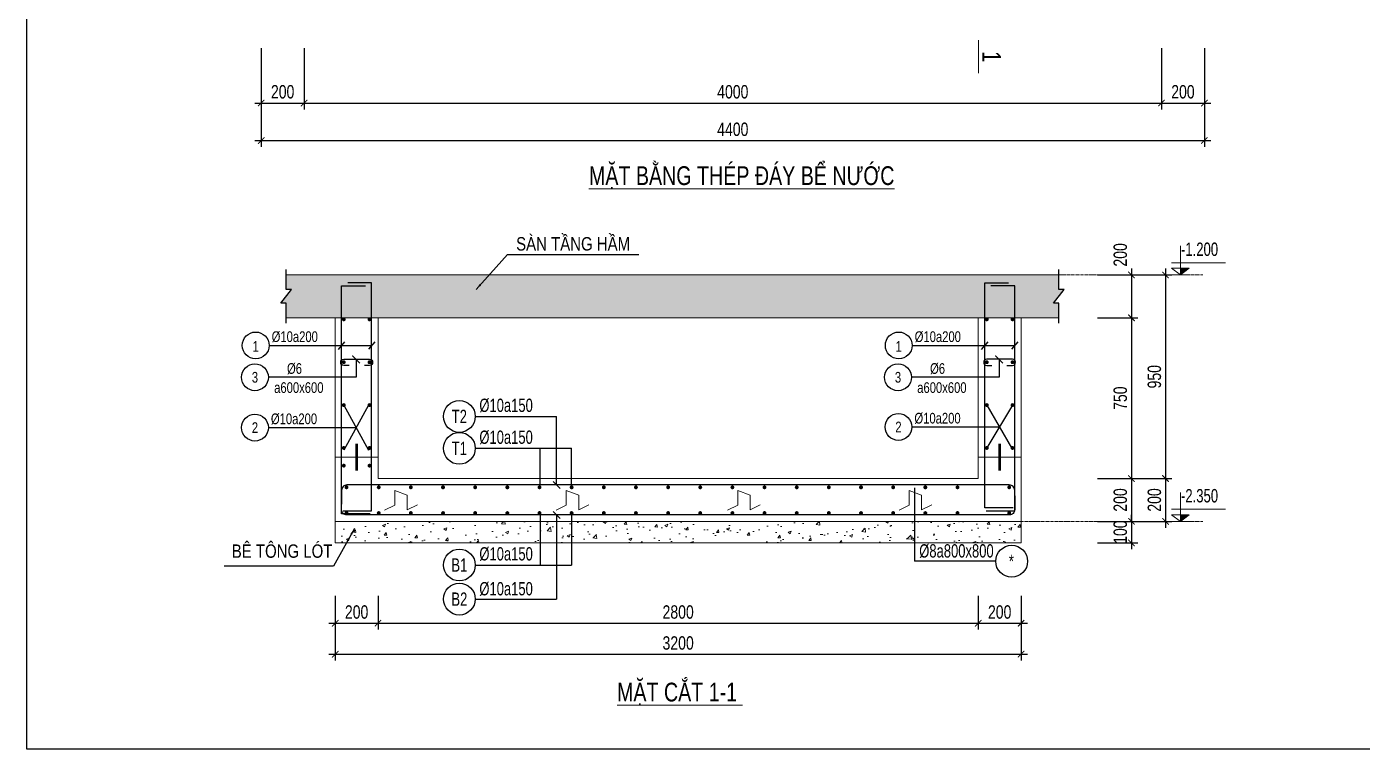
# Model space of a CAD drawing. Extents: x -165145 to 691808, y -202842 to 311040.
# Drawn here: x 216190 to 222421, y -181747 to -178375 of the extents above; entities that cross this region are included whole.
import ezdxf
from ezdxf.enums import TextEntityAlignment as Align

# ---------------------------------------------------------------- set-up
doc = ezdxf.new("R2010")
doc.units = 0
doc.header["$LTSCALE"] = 10
doc.header["$MEASUREMENT"] = 0
doc.linetypes.add('CENTER', pattern=[2, 1.25, -0.25, 0.25, -0.25])
doc.layers.get('0').update_dxf_attribs({"linetype": 'CONTINUOUS'})
doc.layers.get('Defpoints').update_dxf_attribs({"color": 5, "linetype": 'CONTINUOUS'})
for name, color, linetype in [('6', 6, 'CONTINUOUS'), ('GE_KC_CHI', 1, 'CONTINUOUS'), ('GE_KC_STEEL', 6, 'CONTINUOUS'), ('GE_KC_TEXT_TK', 4, 'CONTINUOUS'), ('KCS_CHI', 1, 'CONTINUOUS')]:
    doc.layers.add(name, color=color, linetype=linetype)
for name, color, linetype, lineweight in [('9', 9, 'CONTINUOUS', 9), ('GE_KC_DIM', 1, 'CONTINUOUS', 20), ('GE_KC_HATCH', 250, 'CONTINUOUS', 20), ('GE_KC_NETMANH', 8, 'CONTINUOUS', 20), ('GE_KC_NETTHAY', 2, 'CONTINUOUS', 20), ('GE_KC_TEXT', 4, 'CONTINUOUS', 20), ('GE_KC_THEP', 6, 'CONTINUOUS', 20), ('GE_KC_TRUC', 5, 'CENTER', 20), ('KC-HATCH', 8, 'CONTINUOUS', 20)]:
    doc.layers.add(name, color=color, linetype=linetype, lineweight=lineweight)
doc.styles.add('GE_KC-Arial', font='arial.ttf', dxfattribs={"width": 0.75})
doc.styles.add('GE_KC_BIGTEXT', font='arial.ttf', dxfattribs={"width": 0.75})
doc.styles.add('GE_KC_SMTEXT', font='arial.ttf', dxfattribs={"width": 0.7})
doc.styles.add('GE_KC_TEXT', font='arial.ttf', dxfattribs={"width": 0.8})
doc.dimstyles.new('GE_KC_DIM25', dxfattribs={"dimscale": 25, "dimtxt": 2.5, "dimasz": 1.2, "dimexe": 1.2, "dimexo": 0, "dimgap": 0.8, "dimtad": 1, "dimdec": 0, "dimzin": 1, "dimdsep": 46, "dimtxsty": 'GE_KC-Arial', "dimblk": 'ARCHTICK', "dimcen": 1.2, "dimdle": 1.2, "dimclrd": 1, "dimclre": 1, "dimclrt": 4, "dimadec": 0, "dimazin": 0, "dimtfac": 1, "dimtdec": 0, "dimtix": 1, "dimtmove": 2, "dimatfit": 3, "dimfxl": 0.15, "dimtvp": 0.833333, "dimtolj": 1, "dimtzin": 0, "dimarcsym": 0})
doc.dimstyles.new('GE_KC_DIM30', dxfattribs={"dimscale": 30, "dimtxt": 2, "dimasz": 1.2, "dimexe": 1.2, "dimexo": 0, "dimgap": 0.8, "dimtad": 1, "dimdec": 0, "dimzin": 1, "dimdsep": 46, "dimtxsty": 'GE_KC-Arial', "dimblk": 'ARCHTICK', "dimcen": 1.2, "dimdle": 1.2, "dimclrd": 1, "dimclre": 1, "dimclrt": 4, "dimadec": 0, "dimazin": 0, "dimtfac": 1, "dimtdec": 0, "dimtix": 1, "dimtmove": 2, "dimatfit": 3, "dimfxl": 0.15, "dimtvp": 0.833333, "dimtolj": 1, "dimtzin": 0, "dimarcsym": 0})

# ---------------------------------------------------------------- blocks, each defined once
blk = doc.blocks.new('*U2988')
at = {"layer": 'GE_KC_STEEL', "linetype": 'Continuous', "const_width": 9}
blk.add_lwpolyline([(-4.5, 0, 1), (4.5, 0, 1)], format="xyb", close=True, dxfattribs=at)
blk = doc.blocks.new('*U2989')
at = {"layer": 'GE_KC_DIM', "color": 0, "linetype": 'ByBlock', "lineweight": -2, "transparency": 16777216}
for p in [(0, 0), (120, 0)]:
    blk.add_blockref('*U2988', p, dxfattribs=at)
blk = doc.blocks.new('*U2986')
at = {"layer": 'GE_KC_STEEL', "linetype": 'Continuous', "const_width": 9}
blk.add_lwpolyline([(-4.5, 0, 1), (4.5, 0, 1)], format="xyb", close=True, dxfattribs=at)
blk = doc.blocks.new('*U2987')
at = {"layer": 'GE_KC_DIM', "color": 0, "linetype": 'ByBlock', "lineweight": -2, "transparency": 16777216}
for p in [(0, 120), (150, 120), (300, 120), (450, 120), (600, 120), (750, 120), (900, 120), (1050, 120), (1200, 120), (1350, 120), (1500, 120), (1650, 120), (1800, 120), (1950, 120), (2100, 120), (2250, 120), (2400, 120), (2550, 120), (2700, 120), (2850, 120), (0, 0), (150, 0), (300, 0), (450, 0), (600, 0), (750, 0), (900, 0), (1050, 0), (1200, 0), (1350, 0), (1500, 0), (1650, 0), (1800, 0), (1950, 0), (2100, 0), (2250, 0), (2400, 0), (2550, 0), (2700, 0), (2850, 0)]:
    blk.add_blockref('*U2986', p, dxfattribs=at)
blk = doc.blocks.new('_ArchTick')
at = {"color": 0, "linetype": 'ByBlock', "const_width": 0.15}
blk.add_lwpolyline([(-0.5, -0.5), (0.5, 0.5)], dxfattribs=at)
blk = doc.blocks.new('*D2991')
at = {"layer": 'Defpoints', "color": 0, "transparency": 16777216}
for p in [(221184.7, -179733.5), (221184.7, -180483.5), (221343.7, -180483.5)]:
    blk.add_point(p, dxfattribs=at)
at = {"layer": 'GE_KC_DIM', "color": 1, "lineweight": -2, "transparency": 16777216}
for p, q in [((221184.7, -179733.5), (221373.7, -179733.5)), ((221343.7, -179703.5), (221343.7, -180513.5)), ((221184.7, -180483.5), (221373.7, -180483.5))]:
    blk.add_line(p, q, dxfattribs=at)
at = {"layer": 'GE_KC_DIM', "color": 1, "lineweight": -2, "transparency": 16777216, "xscale": 30, "yscale": 30, "zscale": 30}
for p, rotation in [((221343.7, -179733.5), 90), ((221343.7, -180483.5), 270)]:
    blk.add_blockref('_ArchTick', p, dxfattribs=dict(at, rotation=rotation))
at = {"layer": 'GE_KC_DIM', "color": 4, "transparency": 16777216, "insert": (221291.8, -180108.5), "char_height": 62.5, "attachment_point": 5, "rotation": 90, "style": 'GE_KC-Arial'}
blk.add_mtext('\\A1;750', dxfattribs=at)
blk = doc.blocks.new('*D2992')
at = {"layer": 'Defpoints', "color": 0, "transparency": 16777216}
for p in [(221184.7, -180483.5), (221184.7, -180683.5), (221343.7, -180683.5)]:
    blk.add_point(p, dxfattribs=at)
at = {"layer": 'GE_KC_DIM', "color": 1, "lineweight": -2, "transparency": 16777216}
for p, q in [((221184.7, -180483.5), (221373.7, -180483.5)), ((221343.7, -180453.5), (221343.7, -180713.5)), ((221184.7, -180683.5), (221373.7, -180683.5))]:
    blk.add_line(p, q, dxfattribs=at)
at = {"layer": 'GE_KC_DIM', "color": 1, "lineweight": -2, "transparency": 16777216, "xscale": 30, "yscale": 30, "zscale": 30}
for p, rotation in [((221343.7, -180483.5), 90), ((221343.7, -180683.5), 270)]:
    blk.add_blockref('_ArchTick', p, dxfattribs=dict(at, rotation=rotation))
at = {"layer": 'GE_KC_DIM', "color": 4, "transparency": 16777216, "insert": (221291.8, -180583.5), "char_height": 62.5, "attachment_point": 5, "rotation": 90, "style": 'GE_KC-Arial'}
blk.add_mtext('\\A1;200', dxfattribs=at)
blk = doc.blocks.new('*D2993')
at = {"layer": 'Defpoints', "color": 0, "transparency": 16777216}
for p in [(221184.7, -180683.5), (221184.7, -180783.5), (221343.7, -180783.5)]:
    blk.add_point(p, dxfattribs=at)
at = {"layer": 'GE_KC_DIM', "color": 1, "lineweight": -2, "transparency": 16777216}
for p, q in [((221184.7, -180683.5), (221373.7, -180683.5)), ((221343.7, -180683.5), (221343.7, -180653.5)), ((221343.7, -180683.5), (221343.7, -180783.5)), ((221184.7, -180783.5), (221373.7, -180783.5)), ((221343.7, -180783.5), (221343.7, -180813.5))]:
    blk.add_line(p, q, dxfattribs=at)
at = {"layer": 'GE_KC_DIM', "color": 1, "lineweight": -2, "transparency": 16777216, "xscale": 30, "yscale": 30, "zscale": 30}
for p, rotation in [((221343.7, -180683.5), 270), ((221343.7, -180783.5), 90)]:
    blk.add_blockref('_ArchTick', p, dxfattribs=dict(at, rotation=rotation))
at = {"layer": 'GE_KC_DIM', "color": 4, "transparency": 16777216, "insert": (221291.8, -180733.5), "char_height": 62.5, "attachment_point": 5, "rotation": 90, "style": 'GE_KC-Arial'}
blk.add_mtext('\\A1;100', dxfattribs=at)
blk = doc.blocks.new('caodo')
at = {"layer": 'GE_KC_NETMANH', "linetype": 'Continuous'}
blk.add_hatch(color=256, dxfattribs=at).paths.add_polyline_path([(2.64, 2.01), (0, 2.01), (0, 0)])
for p, q in [((2.78, 0), (-2.78, 0)), ((0, 0), (2.64, 2.01)), ((2.64, 2.01), (0, 2.01))]:
    blk.add_line(p, q, dxfattribs=at)
for points in [[(0, 8.66), (0, 0), (-2.64, 2.01), (0, 2.01)], [(0, 8.66), (0, 0), (-2.64, 2.01), (0, 2.01)], [(0, 8.66), (0, 0), (2.64, 2.01), (0, 2.01)], [(-2.64, 3.66), (13.44, 3.66)]]:
    blk.add_lwpolyline(points, dxfattribs=at)
blk = doc.blocks.new('*D2994')
at = {"layer": 'Defpoints', "color": 0, "transparency": 16777216}
for p in [(217628.9, -181030), (217828.9, -181030), (217828.9, -181158.5)]:
    blk.add_point(p, dxfattribs=at)
at = {"layer": 'GE_KC_DIM', "color": 1, "lineweight": -2, "transparency": 16777216}
for p, q in [((217628.9, -181030), (217628.9, -181188.5)), ((217828.9, -181030), (217828.9, -181188.5)), ((217598.9, -181158.5), (217858.9, -181158.5))]:
    blk.add_line(p, q, dxfattribs=at)
at = {"layer": 'GE_KC_DIM', "color": 1, "lineweight": -2, "transparency": 16777216, "xscale": 30, "yscale": 30, "zscale": 30, "rotation": 180}
blk.add_blockref('_ArchTick', (217628.9, -181158.5), dxfattribs=at)
at = {"layer": 'GE_KC_DIM', "color": 1, "lineweight": -2, "transparency": 16777216, "xscale": 30, "yscale": 30, "zscale": 30}
blk.add_blockref('_ArchTick', (217828.9, -181158.5), dxfattribs=at)
at = {"layer": 'GE_KC_DIM', "color": 4, "transparency": 16777216, "insert": (217728.9, -181106.6), "char_height": 62.5, "attachment_point": 5, "style": 'GE_KC-Arial'}
blk.add_mtext('\\A1;200', dxfattribs=at)
blk = doc.blocks.new('*D2995')
at = {"layer": 'Defpoints', "color": 0, "transparency": 16777216}
for p in [(217828.9, -181030), (220628.9, -181030), (220628.9, -181158.5)]:
    blk.add_point(p, dxfattribs=at)
at = {"layer": 'GE_KC_DIM', "color": 1, "lineweight": -2, "transparency": 16777216}
for p, q in [((217828.9, -181030), (217828.9, -181188.5)), ((220628.9, -181030), (220628.9, -181188.5)), ((217798.9, -181158.5), (220658.9, -181158.5))]:
    blk.add_line(p, q, dxfattribs=at)
at = {"layer": 'GE_KC_DIM', "color": 1, "lineweight": -2, "transparency": 16777216, "xscale": 30, "yscale": 30, "zscale": 30, "rotation": 180}
blk.add_blockref('_ArchTick', (217828.9, -181158.5), dxfattribs=at)
at = {"layer": 'GE_KC_DIM', "color": 1, "lineweight": -2, "transparency": 16777216, "xscale": 30, "yscale": 30, "zscale": 30}
blk.add_blockref('_ArchTick', (220628.9, -181158.5), dxfattribs=at)
at = {"layer": 'GE_KC_DIM', "color": 4, "transparency": 16777216, "insert": (219228.9, -181106.6), "char_height": 62.5, "attachment_point": 5, "style": 'GE_KC-Arial'}
blk.add_mtext('\\A1;2800', dxfattribs=at)
blk = doc.blocks.new('*D2996')
at = {"layer": 'Defpoints', "color": 0, "transparency": 16777216}
for p in [(220628.9, -181030), (220828.9, -181030), (220828.9, -181158.5)]:
    blk.add_point(p, dxfattribs=at)
at = {"layer": 'GE_KC_DIM', "color": 1, "lineweight": -2, "transparency": 16777216}
for p, q in [((220628.9, -181030), (220628.9, -181188.5)), ((220828.9, -181030), (220828.9, -181188.5)), ((220598.9, -181158.5), (220858.9, -181158.5))]:
    blk.add_line(p, q, dxfattribs=at)
at = {"layer": 'GE_KC_DIM', "color": 1, "lineweight": -2, "transparency": 16777216, "xscale": 30, "yscale": 30, "zscale": 30, "rotation": 180}
blk.add_blockref('_ArchTick', (220628.9, -181158.5), dxfattribs=at)
at = {"layer": 'GE_KC_DIM', "color": 1, "lineweight": -2, "transparency": 16777216, "xscale": 30, "yscale": 30, "zscale": 30}
blk.add_blockref('_ArchTick', (220828.9, -181158.5), dxfattribs=at)
at = {"layer": 'GE_KC_DIM', "color": 4, "transparency": 16777216, "insert": (220728.9, -181106.6), "char_height": 62.5, "attachment_point": 5, "style": 'GE_KC-Arial'}
blk.add_mtext('\\A1;200', dxfattribs=at)
blk = doc.blocks.new('*D2997')
at = {"layer": 'Defpoints', "color": 0, "transparency": 16777216}
for p in [(217628.9, -181030), (220828.9, -181030), (220828.9, -181303)]:
    blk.add_point(p, dxfattribs=at)
at = {"layer": 'GE_KC_DIM', "color": 1, "lineweight": -2, "transparency": 16777216}
for p, q in [((217628.9, -181030), (217628.9, -181333)), ((220828.9, -181030), (220828.9, -181333)), ((217598.9, -181303), (220858.9, -181303))]:
    blk.add_line(p, q, dxfattribs=at)
at = {"layer": 'GE_KC_DIM', "color": 1, "lineweight": -2, "transparency": 16777216, "xscale": 30, "yscale": 30, "zscale": 30, "rotation": 180}
blk.add_blockref('_ArchTick', (217628.9, -181303), dxfattribs=at)
at = {"layer": 'GE_KC_DIM', "color": 1, "lineweight": -2, "transparency": 16777216, "xscale": 30, "yscale": 30, "zscale": 30}
blk.add_blockref('_ArchTick', (220828.9, -181303), dxfattribs=at)
at = {"layer": 'GE_KC_DIM', "color": 4, "transparency": 16777216, "insert": (219228.9, -181251.1), "char_height": 62.5, "attachment_point": 5, "style": 'GE_KC-Arial'}
blk.add_mtext('\\A1;3200', dxfattribs=at)
blk = doc.blocks.new('*D3002')
at = {"layer": 'Defpoints', "color": 0, "transparency": 16777216}
for p in [(221184.7, -179533.5), (221184.7, -179733.5), (221343.7, -179733.5)]:
    blk.add_point(p, dxfattribs=at)
at = {"layer": 'GE_KC_DIM', "color": 1, "lineweight": -2, "transparency": 16777216}
for p, q in [((221343.7, -179503.5), (221343.7, -179763.5)), ((221184.7, -179533.5), (221373.7, -179533.5)), ((221184.7, -179733.5), (221373.7, -179733.5))]:
    blk.add_line(p, q, dxfattribs=at)
at = {"layer": 'GE_KC_DIM', "color": 1, "lineweight": -2, "transparency": 16777216, "xscale": 30, "yscale": 30, "zscale": 30}
for p, rotation in [((221343.7, -179533.5), 90), ((221343.7, -179733.5), 270)]:
    blk.add_blockref('_ArchTick', p, dxfattribs=dict(at, rotation=rotation))
at = {"layer": 'GE_KC_DIM', "color": 4, "transparency": 16777216, "insert": (221291.8, -179440), "char_height": 62.5, "attachment_point": 5, "rotation": 90, "style": 'GE_KC-Arial'}
blk.add_mtext('\\A1;200', dxfattribs=at)
blk = doc.blocks.new('*D3023')
at = {"layer": 'Defpoints', "color": 0, "transparency": 16777216}
for p in [(221184.7, -179533.5), (221184.7, -180483.5), (221502.7, -180483.5)]:
    blk.add_point(p, dxfattribs=at)
at = {"layer": 'GE_KC_DIM', "color": 1, "lineweight": -2, "transparency": 16777216}
for p, q in [((221502.7, -179503.5), (221502.7, -180513.5)), ((221184.7, -179533.5), (221532.7, -179533.5)), ((221184.7, -180483.5), (221532.7, -180483.5))]:
    blk.add_line(p, q, dxfattribs=at)
at = {"layer": 'GE_KC_DIM', "color": 1, "lineweight": -2, "transparency": 16777216, "xscale": 30, "yscale": 30, "zscale": 30}
for p, rotation in [((221502.7, -179533.5), 90), ((221502.7, -180483.5), 270)]:
    blk.add_blockref('_ArchTick', p, dxfattribs=dict(at, rotation=rotation))
at = {"layer": 'GE_KC_DIM', "color": 4, "transparency": 16777216, "insert": (221450.8, -180008.5), "char_height": 62.5, "attachment_point": 5, "rotation": 90, "style": 'GE_KC-Arial'}
blk.add_mtext('\\A1;950', dxfattribs=at)
blk = doc.blocks.new('*D3024')
at = {"layer": 'Defpoints', "color": 0, "transparency": 16777216}
for p in [(221184.7, -180483.5), (221184.7, -180683.5), (221502.7, -180683.5)]:
    blk.add_point(p, dxfattribs=at)
at = {"layer": 'GE_KC_DIM', "color": 1, "lineweight": -2, "transparency": 16777216}
for p, q in [((221184.7, -180483.5), (221532.7, -180483.5)), ((221502.7, -180453.5), (221502.7, -180713.5)), ((221184.7, -180683.5), (221532.7, -180683.5))]:
    blk.add_line(p, q, dxfattribs=at)
at = {"layer": 'GE_KC_DIM', "color": 1, "lineweight": -2, "transparency": 16777216, "xscale": 30, "yscale": 30, "zscale": 30}
for p, rotation in [((221502.7, -180483.5), 90), ((221502.7, -180683.5), 270)]:
    blk.add_blockref('_ArchTick', p, dxfattribs=dict(at, rotation=rotation))
at = {"layer": 'GE_KC_DIM', "color": 4, "transparency": 16777216, "insert": (221450.8, -180583.5), "char_height": 62.5, "attachment_point": 5, "rotation": 90, "style": 'GE_KC-Arial'}
blk.add_mtext('\\A1;200', dxfattribs=at)
blk = doc.blocks.new('*U3145')
at = {"layer": 'GE_KC_THEP', "ltscale": 700}
blk.add_lwpolyline([(76.3, -20.2), (28.9, -43.6), (28.9, 24.8), (-28.9, 45.9), (-28.9, -22.5), (-76.3, -45.9)], dxfattribs=at)
blk = doc.blocks.new('*U3146')
at = {"layer": 'GE_KC_NETMANH', "color": 0, "linetype": 'ByBlock', "lineweight": -2, "transparency": 16777216}
for p in [(0, 0), (800, 0), (1600, 0), (2400, 0)]:
    blk.add_blockref('*U3145', p, dxfattribs=at)
blk = doc.blocks.new('*U3147')
at = {"layer": 'GE_KC_STEEL', "linetype": 'Continuous', "const_width": 9}
blk.add_lwpolyline([(-4.5, 0, 1), (4.5, 0, 1)], format="xyb", close=True, dxfattribs=at)
blk = doc.blocks.new('*U3148')
at = {"layer": 'GE_KC_DIM', "color": 0, "linetype": 'ByBlock', "lineweight": -2, "transparency": 16777216}
for p in [(0, 600), (120, 600), (0, 400), (120, 400), (0, 200), (120, 200), (0, 0), (120, 0)]:
    blk.add_blockref('*U3147', p, dxfattribs=at)
blk = doc.blocks.new('*U3253')
at = {"layer": 'GE_KC_STEEL', "linetype": 'Continuous', "const_width": 9}
blk.add_lwpolyline([(-4.5, 0, 1), (4.5, 0, 1)], format="xyb", close=True, dxfattribs=at)
blk = doc.blocks.new('*U3254')
at = {"layer": 'GE_KC_DIM', "color": 0, "linetype": 'ByBlock', "lineweight": -2, "transparency": 16777216}
for p in [(0, 600), (120, 600), (0, 400), (120, 400), (0, 200), (120, 200), (0, 0), (120, 0)]:
    blk.add_blockref('*U3253', p, dxfattribs=at)
blk = doc.blocks.new('*D3257')
at = {"layer": 'Defpoints', "color": 0, "transparency": 16777216}
for p in [(217283.8, -178476.1), (217483.8, -178476.1), (217483.8, -178731.4)]:
    blk.add_point(p, dxfattribs=at)
at = {"layer": 'GE_KC_DIM', "color": 1, "lineweight": -2, "transparency": 16777216}
for p, q in [((217283.8, -178476.1), (217283.8, -178761.4)), ((217483.8, -178476.1), (217483.8, -178761.4)), ((217253.8, -178731.4), (217513.8, -178731.4))]:
    blk.add_line(p, q, dxfattribs=at)
at = {"layer": 'GE_KC_DIM', "color": 1, "lineweight": -2, "transparency": 16777216, "xscale": 30, "yscale": 30, "zscale": 30, "rotation": 180}
blk.add_blockref('_ArchTick', (217283.8, -178731.4), dxfattribs=at)
at = {"layer": 'GE_KC_DIM', "color": 1, "lineweight": -2, "transparency": 16777216, "xscale": 30, "yscale": 30, "zscale": 30}
blk.add_blockref('_ArchTick', (217483.8, -178731.4), dxfattribs=at)
at = {"layer": 'GE_KC_DIM', "color": 4, "transparency": 16777216, "insert": (217383.8, -178679.4), "char_height": 62.5, "attachment_point": 5, "style": 'GE_KC-Arial'}
blk.add_mtext('\\A1;200', dxfattribs=at)
blk = doc.blocks.new('*D3258')
at = {"layer": 'Defpoints', "color": 0, "transparency": 16777216}
for p in [(217483.8, -178476.1), (221483.8, -178476.1), (221483.8, -178731.4)]:
    blk.add_point(p, dxfattribs=at)
at = {"layer": 'GE_KC_DIM', "color": 1, "lineweight": -2, "transparency": 16777216}
for p, q in [((217483.8, -178476.1), (217483.8, -178761.4)), ((221483.8, -178476.1), (221483.8, -178761.4)), ((217453.8, -178731.4), (221513.8, -178731.4))]:
    blk.add_line(p, q, dxfattribs=at)
at = {"layer": 'GE_KC_DIM', "color": 1, "lineweight": -2, "transparency": 16777216, "xscale": 30, "yscale": 30, "zscale": 30, "rotation": 180}
blk.add_blockref('_ArchTick', (217483.8, -178731.4), dxfattribs=at)
at = {"layer": 'GE_KC_DIM', "color": 1, "lineweight": -2, "transparency": 16777216, "xscale": 30, "yscale": 30, "zscale": 30}
blk.add_blockref('_ArchTick', (221483.8, -178731.4), dxfattribs=at)
at = {"layer": 'GE_KC_DIM', "color": 4, "transparency": 16777216, "insert": (219483.8, -178679.4), "char_height": 62.5, "attachment_point": 5, "style": 'GE_KC-Arial'}
blk.add_mtext('\\A1;4000', dxfattribs=at)
blk = doc.blocks.new('*D3259')
at = {"layer": 'Defpoints', "color": 0, "transparency": 16777216}
for p in [(221483.8, -178476.1), (221683.8, -178476.1), (221683.8, -178731.4)]:
    blk.add_point(p, dxfattribs=at)
at = {"layer": 'GE_KC_DIM', "color": 1, "lineweight": -2, "transparency": 16777216}
for p, q in [((221483.8, -178476.1), (221483.8, -178761.4)), ((221683.8, -178476.1), (221683.8, -178761.4)), ((221453.8, -178731.4), (221713.8, -178731.4))]:
    blk.add_line(p, q, dxfattribs=at)
at = {"layer": 'GE_KC_DIM', "color": 1, "lineweight": -2, "transparency": 16777216, "xscale": 30, "yscale": 30, "zscale": 30, "rotation": 180}
blk.add_blockref('_ArchTick', (221483.8, -178731.4), dxfattribs=at)
at = {"layer": 'GE_KC_DIM', "color": 1, "lineweight": -2, "transparency": 16777216, "xscale": 30, "yscale": 30, "zscale": 30}
blk.add_blockref('_ArchTick', (221683.8, -178731.4), dxfattribs=at)
at = {"layer": 'GE_KC_DIM', "color": 4, "transparency": 16777216, "insert": (221583.8, -178679.4), "char_height": 62.5, "attachment_point": 5, "style": 'GE_KC-Arial'}
blk.add_mtext('\\A1;200', dxfattribs=at)
blk = doc.blocks.new('*D3260')
at = {"layer": 'Defpoints', "color": 0, "transparency": 16777216}
for p in [(217283.8, -178476.1), (221683.8, -178476.1), (221683.8, -178906.4)]:
    blk.add_point(p, dxfattribs=at)
at = {"layer": 'GE_KC_DIM', "color": 1, "lineweight": -2, "transparency": 16777216}
for p, q in [((217283.8, -178476.1), (217283.8, -178936.4)), ((221683.8, -178476.1), (221683.8, -178936.4)), ((217253.8, -178906.4), (221713.8, -178906.4))]:
    blk.add_line(p, q, dxfattribs=at)
at = {"layer": 'GE_KC_DIM', "color": 1, "lineweight": -2, "transparency": 16777216, "xscale": 30, "yscale": 30, "zscale": 30, "rotation": 180}
blk.add_blockref('_ArchTick', (217283.8, -178906.4), dxfattribs=at)
at = {"layer": 'GE_KC_DIM', "color": 1, "lineweight": -2, "transparency": 16777216, "xscale": 30, "yscale": 30, "zscale": 30}
blk.add_blockref('_ArchTick', (221683.8, -178906.4), dxfattribs=at)
at = {"layer": 'GE_KC_DIM', "color": 4, "transparency": 16777216, "insert": (219483.8, -178854.4), "char_height": 62.5, "attachment_point": 5, "style": 'GE_KC-Arial'}
blk.add_mtext('\\A1;4400', dxfattribs=at)
blk = doc.blocks.new('*U3478')
at = {"layer": 'GE_KC_STEEL', "linetype": 'Continuous', "const_width": 9}
blk.add_lwpolyline([(-4.5, 0, 1), (4.5, 0, 1)], format="xyb", close=True, dxfattribs=at)
blk = doc.blocks.new('*U3480')
at = {"layer": 'GE_KC_DIM', "color": 0, "linetype": 'ByBlock', "lineweight": -2, "transparency": 16777216}
for p in [(0, 120), (0, 0)]:
    blk.add_blockref('*U3478', p, dxfattribs=at)

msp = doc.modelspace()

# ---------------------------------------------------------------- hatches: boundary and pattern name
at = {"layer": 'GE_KC_HATCH'}
h = msp.add_hatch(dxfattribs=at)
h.set_pattern_fill('AR-CONC', color=256, scale=20)
h.set_pattern_definition([(50, (-132059.24, 693230.98), (143.452037, -12.550427), [15, -165]), (355, (-132059.24, 693230.98), (-27.750267, 150.438427), [12, -132]), (100.451444, (-132047.29, 693229.94), (115.70177, 137.887998), [12.748038, -140.228422]), (46.1842, (-132059.24, 693270.98), (213.448266, -33.103856), [22.5, -247.5]), (96.635635, (-132041.46, 693268.22), (186.93239, 194.82372), [19.12207, -210.34275]), (351.184164, (-132059.24, 693270.98), (186.93239, 194.82372), [18, -198]), (21, (-132039.24, 693260.98), (119.38141, -80.523778), [15, -165]), (326, (-132039.24, 693260.98), (48.663066, 145.03001), [12, -132]), (71.451445, (-132029.3, 693254.27), (168.044475, 64.50623), [12.748038, -140.228422]), (37.5, (-132059.243, 693230.984), (2.431971, 66.5787708), [0, -130.4, 0, -134, 0, -132.5]), (7.5, (-132059.24, 693230.98), (52.6139075, 78.8823424), [0, -76.4, 0, -127.4, 0, -50.5]), (327.5, (-132103.84, 693230.984), (106.7644872, -4.5109743), [0, -50, 0, -156, 0, -207]), (317.5, (-132123.84, 693230.98), (116.637234, 20.0209965), [0, -65, 0, -103.6, 0, -147])])
h.paths.add_polyline_path([(217628.87596, -180683.51647), (217628.87596, -180783.51647), (220828.87596, -180783.51647), (220828.87596, -180683.51647)])
at = {"layer": 'KC-HATCH'}
h = msp.add_hatch(dxfattribs=at)
h.set_pattern_fill('BETONG', color=256, scale=30, pattern_type=2)
h.set_pattern_definition([(0, (0, 0), (0, 155.88457), [3.75, -86.25]), (0, (0, 6.5), (0, 155.88457), [3.75, -86.25]), (120, (0, 0), (-135, -77.94229), [3.75, -86.25]), (120, (5.62, 3.25), (-135, -77.94229), [3.75, -86.25]), (0, (45, 77.94), (0, 155.88457), [3.75, -86.25]), (0, (45, 84.44), (0, 155.88457), [3.75, -86.25]), (120, (45, 77.94), (-135, -77.94229), [3.75, -86.25]), (120, (50.62, 81.19), (-135, -77.94229), [3.75, -86.25]), (60, (3.75, 0), (-135, 77.94229), [3.75, -86.25]), (60, (-1.88, 3.25), (-135, 77.94229), [3.75, -86.25]), (60, (48.75, -77.94), (-135, 77.94229), [3.75, -86.25]), (60, (43.12, -74.7), (-135, 77.94229), [3.75, -86.25]), (45, (0, 0), (-31.819805, 31.819805), []), (50, (0, 0), (215.17805, -18.82564), [22.5, -247.5]), (355, (0, 0), (-41.6254, 225.65764), [18, -198]), (100.4514, (17.93, -1.57), (173.55281, 206.83186), [19.12206, -210.34263]), (46.1842, (0, 60), (320.17231, -49.6557), [33.75, -371.25]), (96.6356, (26.68, 55.86), (280.3988, 292.23536), [28.6831, -315.5139]), (351.1842, (0, 60), (280.3986, 292.23558), [27, -297]), (21, (30, 45), (179.07212, -120.78567), [22.5, -247.5]), (326, (30, 45), (72.9946, 217.54501), [18, -198]), (71.4514, (44.92, 34.93), (252.06679, 96.75915), [19.12206, -210.34263]), (37.5, (0, 0), (3.647957, 99.868156), [0, -195.6, 0, -201, 0, -198.75]), (7.5, (0, 0), (78.92086, 118.323514), [0, -114.6, 0, -191.1, 0, -75.75]), (327.5, (-66.9, 0), (160.14673, -6.766462), [0, -75, 0, -234, 0, -310.5]), (317.5, (-96.9, 0), (174.95585, 30.031495), [0, -97.5, 0, -155.4, 0, -220.5])])
h.paths.add_polyline_path([(221030.07212, -179602.26647), (221005.07212, -179602.26647), (221005.07212, -179533.51647), (217400.30959, -179533.51647), (217400.30959, -179602.26647), (217425.30959, -179602.26647), (217375.30959, -179664.76647), (217400.30959, -179664.76647), (217400.30959, -179733.51647), (217828.87596, -179733.51647), (220628.87596, -179733.51647), (221005.07212, -179733.51647), (221005.07212, -179664.76647), (220980.07212, -179664.76647)])

# ---------------------------------------------------------------- linework, layer by layer
at = {"layer": '6'}
for points in [[(217694.69788, -179955.40119), (217668.87596, -179955.40119, -1), (217668.87596, -179927.24252), (217789.33825, -179927.24252, -1), (217789.33825, -179955.40119), (217765.76801, -179955.40119)], [(220763.05405, -179955.40119), (220788.87596, -179955.40119, 1), (220788.87596, -179927.24252), (220668.41368, -179927.24252, 1), (220668.41368, -179955.40119), (220691.98392, -179955.40119)]]:
    msp.add_lwpolyline(points, format="xyb", dxfattribs=at)
at = {"layer": '9', "const_width": 12.5}
for points in [[(217728.87596, -180446.37313), (217728.87596, -180320.65982)], [(220728.87596, -180446.37313), (220728.87596, -180320.65982)]]:
    msp.add_lwpolyline(points, dxfattribs=at).dxf.unprotected_set("ltscale", 0)
at = {"layer": 'Defpoints'}
msp.add_lwpolyline([(216189.79282, -174571.72832), (224814.79282, -174571.72832), (224814.79282, -181746.72832), (216189.79282, -181746.72832)], close=True, dxfattribs=at)
at = {"layer": 'GE_KC_CHI'}
for p, q in [((217783.87596, -180140.79147), (217668.87596, -180350.79147)), ((217668.87596, -180140.79147), (217783.87596, -180350.79147)), ((220788.87596, -180140.79147), (220668.87596, -180340.79147)), ((220668.87596, -180140.79147), (220783.87596, -180340.79147))]:
    msp.add_line(p, q, dxfattribs=at)
at = {"layer": 'GE_KC_CHI', "linetype": 'Continuous'}
for p, q in [((218282.66382, -180193.74574), (218661.92853, -180193.74574)), ((218661.92853, -180513.51647), (218661.92853, -180193.74574)), ((218282.66382, -180342.54574), (218731.0709, -180342.54574)), ((218584.78616, -180524.51647), (218584.78616, -180342.54574)), ((218731.0709, -180524.51647), (218731.0709, -180342.54574)), ((220331.07915, -180526.14133, 0), (220331.07915, -180869.29484, 0)), ((218584.78616, -180642.51647), (218584.78616, -180886.9872)), ((218661.92853, -180653.51647), (218661.92853, -181045.7872)), ((218731.0709, -180642.51647), (218731.0709, -180886.9872)), ((220710.34386, -180869.29484, 0), (220331.07915, -180869.29484, 0)), ((218282.66382, -180886.9872), (218731.0709, -180886.9872)), ((218282.66382, -181045.7872), (218661.92853, -181045.7872))]:
    msp.add_line(p, q, dxfattribs=at)
at = {"layer": 'GE_KC_CHI'}
for points in [[(217320.57301, -179862.58269), (217799.66949, -179862.58269)], [(217673.08243, -179846.00847), (217643.08243, -179881.00847)], [(217813.87596, -179845.08269), (217783.87596, -179880.08269)], [(220320.57301, -179862.58269), (220799.66949, -179862.58269)], [(220673.08243, -179846.00847), (220643.08243, -179881.00847)], [(220813.87596, -179845.08269), (220783.87596, -179880.08269)], [(217317.05401, -180245.87149), (217725.44763, -180245.87149)], [(220319.20575, -180242.91913), (220727.59937, -180242.91913)]]:
    msp.add_lwpolyline(points, dxfattribs=at)
at = {"layer": 'GE_KC_NETMANH'}
msp.add_lwpolyline([(220828.87596, -180683.51647), (220828.87596, -180783.51647), (217628.87596, -180783.51647), (217628.87596, -180683.51647)], close=True, dxfattribs=at)
at = {"layer": 'GE_KC_NETTHAY'}
for points in [[(217400.30959, -179533.51647), (221005.07212, -179533.51647)], [(217828.87596, -179733.51647), (217400.30959, -179733.51647)], [(217628.87596, -179733.51647), (217628.87596, -180383.51647), (217828.87596, -180383.51647), (217828.87596, -179733.51647)], [(220628.87596, -179733.51647), (217828.87596, -179733.51647)], [(220628.87596, -179733.51647), (220628.87596, -180383.51647), (220828.87596, -180383.51647), (220828.87596, -179733.51647)], [(221005.07212, -179733.51647), (220628.87596, -179733.51647)]]:
    msp.add_lwpolyline(points, dxfattribs=at)
msp.add_lwpolyline([(217828.87596, -180483.51647), (220628.87596, -180483.51647), (220628.87596, -180383.51647), (220828.87596, -180383.51647), (220828.87596, -180483.51647), (220828.87596, -180483.51647), (220828.87596, -180683.51647), (217628.87596, -180683.51647), (217628.87596, -180483.51647), (217628.87596, -180483.51647), (217628.87596, -180383.51647), (217828.87596, -180383.51647)], close=True, dxfattribs=at)
at = {"layer": 'GE_KC_STEEL'}
for points in [[(217665.58243, -180634.7086), (217798.87596, -180634.7086), (217798.87596, -179570.03751), (217688.08243, -179570.03751)], [(220792.16949, -180620.04608), (220658.87596, -180620.04608), (220658.87596, -179570.03751), (220769.66949, -179570.03751)], [(217792.16949, -180648.4764), (217658.87596, -180648.4764), (217658.87596, -179583.80532), (217769.66949, -179583.80532)], [(220665.58243, -180633.81388), (220798.87596, -180633.81388), (220798.87596, -179583.80532), (220688.08243, -179583.80532)]]:
    msp.add_lwpolyline(points, dxfattribs=at)
for points in [[(220798.87596, -180603.51647), (220798.87596, -180538.51647, 0.4142135624), (220773.87596, -180513.51647), (217683.87596, -180513.51647, 0.4142135624), (217658.87596, -180538.51647), (217658.87596, -180603.51647)], [(220798.87596, -180563.51647), (220798.87596, -180628.51647, -0.4142135624), (220773.87596, -180653.51647), (217683.87596, -180653.51647, -0.4142135624), (217658.87596, -180628.51647), (217658.87596, -180563.51647)]]:
    msp.add_lwpolyline(points, format="xyb", dxfattribs=at)
at = {"layer": 'GE_KC_TEXT_TK', "color": 1}
for centre, radius in [((217258.07301, -179862.58269), 62.5), ((220258.07301, -179862.58269), 62.5), ((217254.55401, -180011.05564), 62.5), ((220254.55401, -180011.05564), 62.5), ((218208.26382, -180193.74574), 74.4), ((217254.55401, -180245.87149), 62.5), ((220256.70575, -180242.91913), 62.5), ((218208.26382, -180342.54574), 74.4), ((218208.26382, -180886.9872), 74.4), ((220784.74386, -180869.29484, 0), 74.4), ((218208.26382, -181045.7872), 74.4)]:
    msp.add_circle(centre, radius, dxfattribs=at)
at = {"layer": 'GE_KC_TRUC'}
for p, q in [((217445.75735, -179533.51647), (221676.16117, -179533.51647)), ((217645.87596, -180683.51647), (221676.16117, -180683.51647))]:
    msp.add_line(p, q, dxfattribs=at)
at = {"layer": 'KCS_CHI'}
for points in [[(217400.30959, -179758.51647), (217400.30959, -179664.76647), (217375.30959, -179664.76647), (217425.30959, -179602.26647), (217400.30959, -179602.26647), (217400.30959, -179508.51647)], [(221005.07212, -179758.51647), (221005.07212, -179664.76647), (220980.07212, -179664.76647), (221030.07212, -179602.26647), (221005.07212, -179602.26647), (221005.07212, -179508.51647)]]:
    msp.add_lwpolyline(points, dxfattribs=at)

# ---------------------------------------------------------------- block references
at = {"color": 8, "linetype": 'ByBlock', "xscale": 33.75, "yscale": 33.75, "zscale": 33.75, "rotation": 270}
for p in [(218661.92853, -180513.51647), (218661.92853, -180653.51647)]:
    msp.add_blockref('_ArchTick', p, dxfattribs=at)
at = {"layer": 'GE_KC_DIM'}
for name, p in [('*U3148', (217668.87596, -180340.79147)), ('*U2989', (217668.87596, -180423.36405)), ('*U2987', (217681.99581, -180644.51647)), ('*U3480', (220773.51644, -180644.51647))]:
    msp.add_blockref(name, p, dxfattribs=at)
at = {"layer": 'GE_KC_DIM', "xscale": -1}
msp.add_blockref('*U3254', (220788.87596, -180340.79147), dxfattribs=at)
at = {"layer": 'GE_KC_NETMANH', "color": 4, "linetype": 'Continuous', "xscale": 15.625, "yscale": 15.625, "zscale": 15.625}
for p in [(221572.1359, -179533.51399), (221572.1359, -180683.51399)]:
    msp.add_blockref('caodo', p, dxfattribs=at)
at = {"layer": 'GE_KC_NETMANH'}
msp.add_blockref('*U3146', (217935.91789, -180585.60251, 0), dxfattribs=at)

# ---------------------------------------------------------------- texts
at = {"layer": 'GE_KC_TEXT', "linetype": 'Continuous', "style": 'GE_KC_BIGTEXT', "width": 0.75}
msp.add_text('%%U  1  ', height=87.5, rotation=270, dxfattribs=at).set_placement((220647.24365, -178515.22959), align=Align.CENTER)
for s, p in [('%%UMẶT BẰNG THÉP ĐÁY BỂ NƯỚC', (219525.34154, -179114.16313)), ('%%UMẶT CẮT 1-1 ', (219236.59416, -181523.51647))]:
    msp.add_text(s, height=87.5, dxfattribs=at).set_placement(p, align=Align.CENTER)
at = {"layer": 'GE_KC_TEXT'}
for s, height, style, width, p in [('SÀN TẦNG HẦM', 62.5, 'GE_KC_BIGTEXT', 0.8, (218738.85888, -179419.69345)), ('%%c10a150', 62, 'GE_KC_SMTEXT', 0.7, (218426.23048, -180172.79276)), ('%%c10a150', 62, 'GE_KC_SMTEXT', 0.7, (218426.23048, -180321.59276)), ('BÊ TÔNG LÓT', 62.5, 'GE_KC_BIGTEXT', 0.8, (217381.20206, -180853.30094)), ('%%c10a150', 62, 'GE_KC_SMTEXT', 0.7, (218426.23048, -180865.72873)), ('%%C8a800x800', 62, 'GE_KC_SMTEXT', 0.7, (220527.22126, -180852.03637, 0)), ('%%c10a150', 62, 'GE_KC_SMTEXT', 0.7, (218426.23048, -181028.52873))]:
    msp.add_text(s, height=height, dxfattribs=dict(at, style=style, width=width)).set_placement(p, align=Align.CENTER)
at = {"layer": 'GE_KC_TEXT', "color": 4, "linetype": 'Continuous', "style": 'GE_KC_SMTEXT', "width": 0.7}
for s, p in [('-1.200', (221574.63528, -179444.94681)), ('-2.350', (221574.63528, -180594.94681))]:
    msp.add_text(s, height=62.5, dxfattribs=at).set_placement(p)
at = {"layer": 'GE_KC_TEXT', "style": 'GE_KC_TEXT', "width": 0.75}
for s, p in [('%%C10a200', (217332.57301, -179846.58269)), ('%%C10a200', (220332.57301, -179846.58269)), ('%%C6', (217404.18784, -179995.05564)), ('%%C6', (220404.18784, -179995.05564)), ('a600x600', (217344.29789, -180084.17962)), ('a600x600', (220344.29789, -180084.17962)), ('%%C10a200', (217329.05401, -180229.87149)), ('%%C10a200', (220331.20575, -180226.91913))]:
    msp.add_text(s, height=50, dxfattribs=at).set_placement(p)
at = {"layer": 'GE_KC_TEXT_TK'}
for s, height, style, width, p in [('1', 50, 'GE_KC_TEXT', 0.75, (217258.07301, -179866.98588)), ('1', 50, 'GE_KC_TEXT', 0.75, (220258.07301, -179866.98588)), ('3', 50, 'GE_KC_TEXT', 0.75, (217254.55401, -180011.05564)), ('3', 50, 'GE_KC_TEXT', 0.75, (220254.55401, -180011.05564)), ('T2', 62, 'GE_KC_SMTEXT', 0.7, (218208.26382, -180193.74574)), ('2', 50, 'GE_KC_TEXT', 0.75, (217254.55401, -180245.87149)), ('2', 50, 'GE_KC_TEXT', 0.75, (220256.70575, -180242.91913)), ('T1', 62, 'GE_KC_SMTEXT', 0.7, (218208.26382, -180342.54574)), ('B1', 62, 'GE_KC_SMTEXT', 0.7, (218208.26382, -180886.9872)), ('*', 62, 'GE_KC_SMTEXT', 0.7, (220783.50048, -180869.54859, 0)), ('B2', 62, 'GE_KC_SMTEXT', 0.7, (218208.26382, -181046.04095))]:
    msp.add_text(s, height=height, dxfattribs=dict(at, style=style, width=width)).set_placement(p, align=Align.MIDDLE_CENTER)

# ---------------------------------------------------------------- dimensions: what is measured, and where the dimension line sits
at = {"layer": 'GE_KC_DIM'}
for base, p1, p2, picture, middle in [((217483.76801, -178731.35027), (217283.76801, -178476.09663), (217483.76801, -178476.09663), '*D3257', (217383.76801, -178679.43946)), ((221683.76801, -178906.35027), (217283.76801, -178476.09663), (221683.76801, -178476.09663), '*D3260', (219483.76801, -178854.43946)), ((221483.76801, -178731.35027), (217483.76801, -178476.09663), (221483.76801, -178476.09663), '*D3258', (219483.76801, -178679.43946)), ((221683.76801, -178731.35027), (221483.76801, -178476.09663), (221683.76801, -178476.09663), '*D3259', (221583.76801, -178679.43946)), ((217828.87596, -181158.51647), (217628.87596, -181030.01647), (217828.87596, -181030.01647), '*D2994', (217728.87596, -181106.60566)), ((220828.87596, -181303.01647), (217628.87596, -181030.01647), (220828.87596, -181030.01647), '*D2997', (219228.87596, -181251.08434)), ((220628.87596, -181158.51647), (217828.87596, -181030.01647), (220628.87596, -181030.01647), '*D2995', (219228.87596, -181106.60566)), ((220828.87596, -181158.51647), (220628.87596, -181030.01647), (220828.87596, -181030.01647), '*D2996', (220728.87596, -181106.60566))]:
    dim = msp.add_linear_dim(base=base, p1=p1, p2=p2, dimstyle='GE_KC_DIM25', dxfattribs=at)
    dim.commit()
    dim.dimension.update_dxf_attribs({"geometry": picture, "text_midpoint": middle})
dim = msp.add_linear_dim(base=(221343.66117, -179733.51647), p1=(221184.66117, -179533.51647), p2=(221184.66117, -179733.51647), angle=90, dimstyle='GE_KC_DIM25', dxfattribs=at)
dim.commit()
dim.dimension.update_dxf_attribs({"geometry": '*D3002', "text_midpoint": (221291.75036, -179440.01647), "dimtype": 160})
for base, p1, p2, picture, middle in [((221502.66117, -180483.51647), (221184.66117, -179533.51647), (221184.66117, -180483.51647), '*D3023', (221450.75036, -180008.51647)), ((221343.66117, -180483.51647), (221184.66117, -179733.51647), (221184.66117, -180483.51647), '*D2991', (221291.75036, -180108.51647)), ((221343.66117, -180683.51647), (221184.66117, -180483.51647), (221184.66117, -180683.51647), '*D2992', (221291.75036, -180583.51647)), ((221502.66117, -180683.51647), (221184.66117, -180483.51647), (221184.66117, -180683.51647), '*D3024', (221450.75036, -180583.51647)), ((221343.66117, -180783.51647), (221184.66117, -180683.51647), (221184.66117, -180783.51647), '*D2993', (221291.75036, -180733.51647))]:
    dim = msp.add_linear_dim(base=base, p1=p1, p2=p2, angle=90, dimstyle='GE_KC_DIM25', dxfattribs=at)
    dim.commit()
    dim.dimension.update_dxf_attribs({"geometry": picture, "text_midpoint": middle})

# ---------------------------------------------------------------- leaders
at = {"layer": '6'}
for points in [[(217726.33695, -179927.24252), (217726.33695, -180011.05564), (217317.05401, -180011.05564)], [(220726.33695, -179927.24252), (220726.33695, -180011.05564), (220317.05401, -180011.05564)]]:
    msp.add_leader(points, dimstyle='GE_KC_DIM30', override={"dimgap": 0.8, "dimtad": 0, "dimldrblk": 'ArchTick'}, dxfattribs=at)
at = {"layer": 'GE_KC_NETMANH'}
msp.add_leader([(217718.75735, -180717.06245), (217621.72694, -180891.56245), (217111.22694, -180891.56245)], dimstyle='GE_KC_DIM25', dxfattribs=at)
at = {"layer": 'GE_KC_NETTHAY'}
msp.add_leader([(218286.2075, -179601.55041), (218432.34991, -179437.98276), (219046.14367, -179437.98276)], dimstyle='GE_KC_DIM25', override={"dimgap": 0.8, "dimtad": 0}, dxfattribs=at)

doc.saveas('drawing.dxf')
